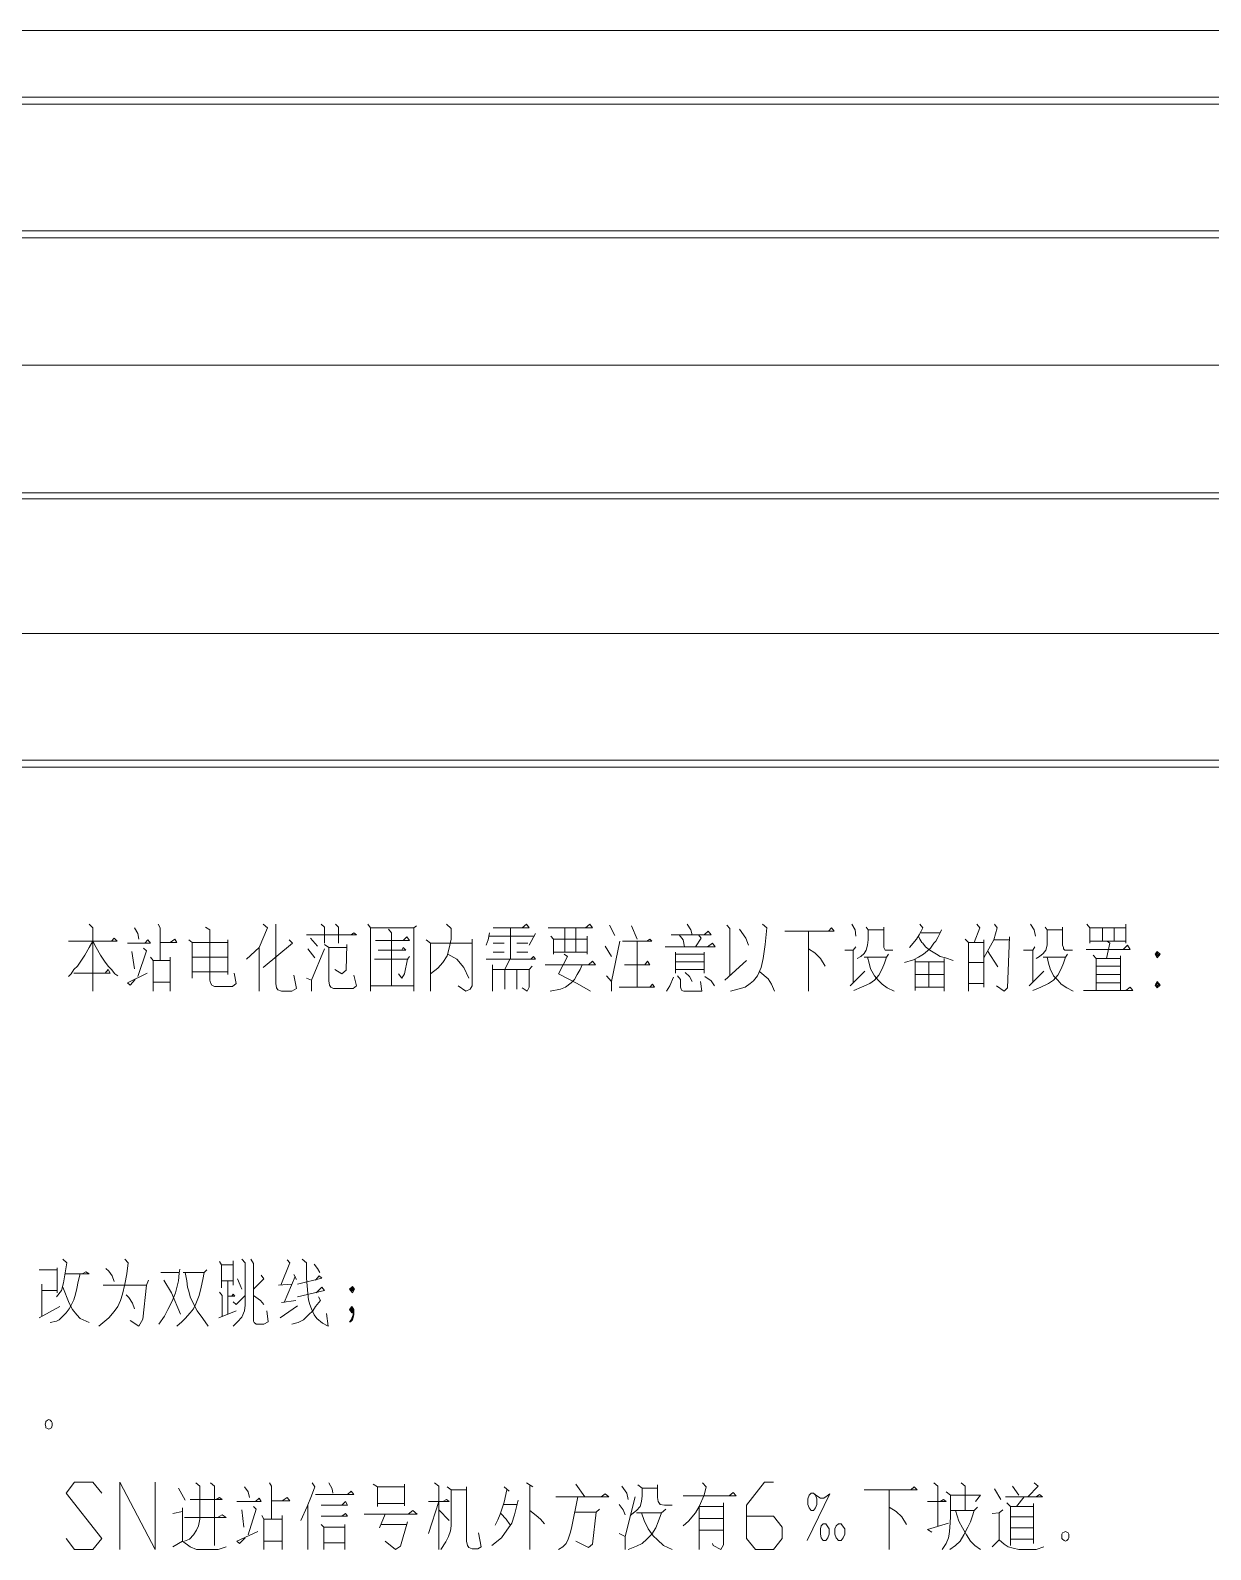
# Model space of a CAD drawing. Header units: millimetres. Extents: x 18 to 1853, y 466 to 763.
# Drawn here: x 1611.3 to 1699.4, y 649.8 to 763.2 of the extents above; entities that cross this region are included whole.
import ezdxf

# ---------------------------------------------------------------- set-up
doc = ezdxf.new("R2010")
doc.units = ezdxf.units.MM
doc.header["$MEASUREMENT"] = 0
doc.layers.add('1', color=7, linetype='Continuous')
doc.layers.add('D0', color=7, linetype='Continuous')

msp = doc.modelspace()

# ---------------------------------------------------------------- linework, layer by layer
at = {"color": 255, "linetype": 'Continuous', "lineweight": 0}
msp.add_line((1852.6, 763.16), (18.35, 763.16), dxfattribs=at)
for points in [[(65.33, 738.16), (1837.58, 738.16), (65.33, 738.16)], [(65.33, 718.15), (1837.58, 718.15), (65.33, 718.15)], [(1615.66, 696.43), (1615.92, 696.17), (1615.92, 691.44)], [(1620.8, 696.43), (1620.96, 696.17), (1620.96, 693.72)], [(1628.65, 696.43), (1628.96, 696.17), (1628.34, 694.71), (1627.4, 693.83)], [(1629.58, 696.43), (1629.58, 692.01), (1629.64, 691.7), (1629.74, 691.54), (1630, 691.44), (1630.78, 691.44), (1631.14, 691.64), (1630.94, 692.63)], [(1632.96, 696.43), (1633.22, 696.22), (1633.22, 695.02)], [(1634.05, 696.43), (1634.26, 696.22), (1634.26, 695.02)], [(1636.45, 696.43), (1636.65, 696.17), (1636.65, 691.44)], [(1639.88, 691.44), (1639.88, 696.17), (1640.08, 696.32)], [(1642.32, 696.43), (1642.68, 696.11), (1642.68, 695.33), (1642.53, 694.66), (1642.37, 694.09), (1642.06, 693.57), (1641.69, 693.15), (1641.12, 692.74)], [(1645.8, 696.17), (1648.5, 696.17), (1648.29, 696.43), (1647.98, 696.17)], [(1649.91, 696.17), (1653.23, 696.17), (1653.02, 696.43), (1652.71, 696.17)], [(1654.48, 696.37), (1654.9, 695.59)], [(1656.14, 696.32), (1656.56, 695.33)], [(1660.3, 696.43), (1660.56, 696.01), (1660.66, 695.65)], [(1663.26, 696.37), (1663.47, 696.11), (1663.47, 692.58)], [(1665.91, 696.43), (1666.23, 696.17), (1666.12, 694.92), (1665.97, 693.88), (1665.81, 693.2), (1665.55, 692.58), (1665.24, 692.22), (1664.98, 692.01), (1664.61, 691.75), (1663.52, 691.44)], [(1672.57, 696.43), (1672.83, 696.01), (1672.88, 695.54)], [(1677.66, 696.43), (1677.87, 696.17), (1677.76, 695.91), (1677.61, 695.65), (1677.4, 695.33), (1676.88, 694.71)], [(1681.92, 696.43), (1682.13, 696.17), (1681.71, 695.07)], [(1683.22, 696.43), (1683.43, 696.17), (1683.17, 695.28), (1682.44, 693.93)], [(1685.92, 696.43), (1686.18, 696.01), (1686.29, 695.54)], [(1690.13, 696.43), (1690.34, 696.17), (1690.34, 695.02)], [(1693.04, 695.02), (1693.04, 696.43)], [(1614.1, 695.18), (1617.74, 695.18), (1617.53, 695.39), (1617.32, 695.18)], [(1615.92, 695.18), (1615.66, 694.71), (1615.34, 694.14), (1615.03, 693.67), (1614.77, 693.31), (1614.51, 693.05), (1614.31, 692.74), (1614.1, 692.53)], [(1615.92, 695.18), (1616.18, 694.71), (1616.49, 694.14), (1616.8, 693.67), (1617.06, 693.31), (1617.32, 693.05), (1617.58, 692.74), (1617.79, 692.58)], [(1618.51, 695.02), (1620.23, 695.02), (1620.02, 695.28), (1619.81, 695.02)], [(1619.03, 696.17), (1619.29, 695.75), (1619.35, 695.33)], [(1620.96, 695.07), (1622.2, 695.07), (1622.05, 695.33), (1621.69, 695.07)], [(1623.09, 695.28), (1623.35, 695.07), (1623.35, 692.42)], [(1624.34, 696.22), (1624.65, 696.01), (1624.65, 692.27), (1624.7, 692.06), (1624.8, 691.9), (1625.01, 691.8), (1626.36, 691.8), (1626.62, 692.01), (1626.47, 692.79)], [(1626, 695.28), (1626, 692.68)], [(1630.57, 695.28), (1630.83, 695.02), (1628.65, 693.2)], [(1631.87, 695.65), (1635.61, 695.65), (1635.41, 695.8), (1635.2, 695.65)], [(1632.18, 695.39), (1632.7, 694.81)], [(1639.88, 696.17), (1636.65, 696.17)], [(1637.02, 695.23), (1639.56, 695.23), (1639.36, 695.49), (1639.1, 695.23)], [(1638, 696.06), (1638.21, 695.8), (1638.21, 691.9)], [(1640.81, 695.28), (1641.12, 695.02), (1641.12, 691.44)], [(1644.24, 695.33), (1644.24, 691.85), (1644.09, 691.59), (1643.77, 691.44), (1643.2, 691.85)], [(1645.54, 695.8), (1645.44, 695.28), (1645.28, 694.87)], [(1645.49, 695.54), (1648.87, 695.54)], [(1647.1, 696.17), (1647.1, 693.88)], [(1648.97, 695.75), (1648.5, 694.87)], [(1650.11, 695.54), (1650.32, 695.33), (1650.32, 694.19)], [(1652.82, 695.33), (1650.32, 695.33)], [(1651.15, 696.17), (1651.15, 694.35)], [(1651.98, 694.35), (1651.98, 696.17)], [(1652.82, 694.19), (1652.82, 695.54)], [(1654.64, 692.16), (1655.26, 695.18)], [(1655.47, 695.18), (1657.65, 695.18), (1657.49, 695.33), (1657.29, 695.18)], [(1656.56, 695.18), (1656.56, 691.75)], [(1659.1, 695.65), (1662.07, 695.65), (1661.86, 695.91), (1661.55, 695.65)], [(1659.68, 695.65), (1659.99, 695.28), (1660.09, 694.76)], [(1661.13, 695.65), (1661.34, 695.39), (1660.92, 694.76)], [(1664.2, 696.06), (1664.67, 695.39), (1664.87, 694.87)], [(1667.58, 695.91), (1671.27, 695.91), (1671.06, 696.17), (1670.85, 695.91)], [(1669.34, 695.91), (1669.34, 691.44)], [(1673.66, 696.22), (1673.81, 696.01), (1673.81, 695.28), (1673.76, 694.87), (1673.66, 694.5), (1673.5, 694.24), (1673.24, 694.04), (1672.98, 693.88)], [(1673.81, 696.01), (1674.96, 696.01)], [(1674.96, 696.22), (1674.96, 694.87), (1674.96, 694.71), (1675.01, 694.61), (1675.06, 694.5), (1675.63, 694.5)], [(1679.27, 696.01), (1679.17, 695.8), (1679.01, 695.44), (1678.85, 695.18), (1678.7, 695.02), (1678.44, 694.66), (1678.23, 694.45), (1677.92, 694.19), (1677.56, 693.98), (1677.19, 693.78), (1676.52, 693.57)], [(1677.56, 695.54), (1677.66, 695.33), (1677.81, 695.07), (1677.87, 695.02), (1678.07, 694.76), (1678.39, 694.5), (1678.65, 694.35), (1678.91, 694.19), (1679.17, 694.04), (1679.58, 693.93), (1680.15, 693.72)], [(1677.76, 695.8), (1679.17, 695.8)], [(1681.04, 695.33), (1681.3, 695.07), (1681.3, 691.44)], [(1682.44, 695.28), (1682.44, 691.75)], [(1683.17, 695.28), (1684.36, 695.28)], [(1684.36, 695.49), (1684.21, 691.7), (1683.95, 691.44), (1683.38, 691.85)], [(1687.01, 696.22), (1687.17, 696.01), (1687.17, 695.28), (1687.17, 694.87), (1687.07, 694.5), (1686.86, 694.24), (1686.6, 694.04), (1686.34, 693.88)], [(1687.17, 696.01), (1688.31, 696.01)], [(1688.31, 696.22), (1688.31, 694.87), (1688.37, 694.71), (1688.37, 694.61), (1688.47, 694.5), (1689.04, 694.5)], [(1693.04, 696.17), (1690.34, 696.17)], [(1693.04, 695.18), (1690.34, 695.18)], [(1691.28, 696.17), (1691.28, 695.18)], [(1691.64, 695.18), (1691.85, 695.02), (1691.59, 693.88)], [(1692.16, 696.17), (1692.16, 695.18)], [(1618.83, 694.4), (1619.03, 693.1)], [(1619.71, 694.66), (1619.92, 694.45), (1619.29, 692.53)], [(1623.35, 695.07), (1626, 695.07)], [(1628.34, 694.71), (1628.34, 691.44)], [(1631.98, 694.61), (1632.5, 693.93)], [(1632.24, 692.27), (1633.22, 694.61)], [(1633.22, 694.92), (1633.53, 694.71), (1634.89, 694.71)], [(1633.53, 694.71), (1633.53, 692.22), (1633.59, 691.9), (1633.69, 691.75), (1633.9, 691.64), (1635.35, 691.64), (1635.61, 691.85), (1635.41, 692.63)], [(1634.89, 694.92), (1634.83, 693), (1634.52, 692.74), (1634, 693.05)], [(1637.22, 694.5), (1639.3, 694.5), (1639.1, 694.71), (1638.99, 694.5)], [(1639.56, 694.04), (1639.41, 693.83), (1639.2, 692.74), (1638.99, 692.42), (1638.73, 692.74)], [(1641.12, 695.02), (1644.24, 695.02)], [(1642.42, 694.19), (1643.1, 693.83), (1643.62, 693.2), (1643.98, 692.42)], [(1645.28, 693.83), (1648.97, 693.83), (1648.81, 694.04), (1648.61, 693.83)], [(1645.8, 695.02), (1646.63, 695.02)], [(1645.8, 694.35), (1646.63, 694.35)], [(1647.57, 695.02), (1648.4, 695.02)], [(1647.57, 694.35), (1648.4, 694.35)], [(1650.32, 694.35), (1652.82, 694.35)], [(1651.1, 694.19), (1651.36, 694.04), (1650.69, 692.74), (1652.09, 692.01), (1653.08, 691.44)], [(1654.17, 694.81), (1654.64, 694.04)], [(1658.64, 694.76), (1662.38, 694.76), (1662.17, 695.02), (1661.81, 694.76)], [(1659.42, 694.35), (1659.42, 692.79)], [(1661.55, 694.19), (1659.42, 694.19)], [(1661.55, 692.79), (1661.55, 694.35)], [(1669.34, 694.61), (1669.81, 694.3), (1670.23, 693.88), (1670.59, 693.31)], [(1672.05, 694.5), (1672.67, 694.5)], [(1672.88, 694.76), (1672.67, 694.5), (1672.67, 692.11)], [(1675.32, 694.19), (1675.16, 693.98), (1675.01, 693.52), (1674.85, 693.1), (1674.59, 692.63), (1674.28, 692.27), (1673.92, 692.01), (1673.29, 691.75), (1672.72, 691.49)], [(1681.3, 695.07), (1682.44, 695.07)], [(1682.7, 694.45), (1683.48, 693.26)], [(1685.4, 694.5), (1686.08, 694.5)], [(1686.23, 694.76), (1686.08, 694.5), (1686.08, 692.11)], [(1688.68, 694.19), (1688.52, 693.98), (1688.37, 693.52), (1688.21, 693.1), (1687.95, 692.63), (1687.64, 692.27), (1687.27, 692.01), (1686.7, 691.75), (1686.08, 691.49)], [(1690.08, 694.55), (1693.35, 694.55), (1693.15, 694.87), (1692.83, 694.55)], [(1690.6, 694.14), (1690.81, 693.88), (1690.81, 691.49)], [(1692.63, 694.09), (1692.63, 691.49)], [(1695.23, 694.19), (1695.38, 694.4), (1695.59, 694.19), (1695.38, 693.93), (1695.23, 694.19)], [(1695.43, 694.35), (1695.28, 694.09)], [(1695.28, 694.24), (1695.43, 694.04)], [(1695.33, 694.35), (1695.54, 694.09)], [(1695.54, 694.24), (1695.33, 694.04)], [(1614.51, 692.79), (1617.22, 692.79), (1617.06, 693.05), (1616.85, 692.79)], [(1620.23, 693.98), (1620.44, 693.72), (1620.44, 691.44)], [(1621.69, 693.72), (1620.44, 693.72)], [(1621.69, 691.44), (1621.69, 693.98)], [(1623.35, 693.98), (1626, 693.98)], [(1636.96, 693.83), (1639.46, 693.83)], [(1645.75, 691.44), (1645.75, 693.41)], [(1645.75, 693.05), (1648.5, 693.05)], [(1647.05, 693.83), (1646.68, 693.05)], [(1646.68, 693.05), (1646.68, 691.59)], [(1647.57, 693.05), (1647.57, 691.59)], [(1648.71, 693.31), (1648.5, 693.05), (1648.5, 691.75), (1648.35, 691.44), (1647.98, 691.7)], [(1652.92, 693.41), (1653.23, 693.67), (1653.44, 693.41), (1649.7, 693.41)], [(1652.45, 693.41), (1652.3, 693.05), (1652.09, 692.68), (1651.88, 692.32), (1651.62, 692.06), (1651.21, 691.75), (1650.84, 691.59), (1650.06, 691.44)], [(1655.62, 693.41), (1657.49, 693.41), (1657.34, 693.67), (1657.13, 693.41)], [(1659.42, 693.62), (1661.55, 693.62)], [(1659.42, 693.05), (1661.55, 693.05)], [(1663.11, 692.27), (1664.72, 693.72)], [(1672.46, 691.85), (1673.55, 692.94)], [(1673.5, 693.98), (1675.16, 693.98)], [(1673.76, 693.98), (1673.87, 693.52), (1673.97, 693.1), (1674.28, 692.58), (1674.54, 692.27), (1674.85, 691.96), (1675.22, 691.7), (1675.74, 691.44)], [(1677.3, 693.83), (1677.3, 691.49)], [(1677.3, 693.62), (1679.48, 693.62)], [(1678.33, 693.62), (1678.33, 691.75)], [(1679.48, 693.88), (1679.48, 691.44)], [(1681.3, 693.57), (1682.44, 693.57)], [(1685.82, 691.85), (1686.91, 692.94)], [(1686.86, 693.98), (1688.52, 693.98)], [(1687.17, 693.98), (1687.27, 693.52), (1687.38, 693.1), (1687.64, 692.58), (1687.95, 692.27), (1688.21, 691.96), (1688.63, 691.7), (1689.09, 691.44)], [(1690.81, 693.88), (1692.63, 693.88)], [(1690.81, 693.31), (1692.63, 693.31)], [(1619.09, 692.32), (1618.72, 691.9), (1618.51, 692.06), (1619.97, 692.79)], [(1620.44, 692.11), (1621.69, 692.11)], [(1623.35, 692.89), (1626, 692.89)], [(1631.87, 692.42), (1632.24, 692.27), (1632.24, 691.44)], [(1636.65, 691.85), (1639.88, 691.85)], [(1654.64, 691.44), (1654.64, 692.16), (1654.27, 692.58)], [(1655.21, 691.75), (1657.86, 691.75), (1657.7, 691.96), (1657.49, 691.75)], [(1659.26, 692.48), (1659, 691.85), (1658.74, 691.44)], [(1659.57, 692.58), (1659.78, 692.32), (1659.78, 691.75), (1659.83, 691.59), (1659.88, 691.49), (1660.04, 691.44), (1661.39, 691.44), (1661.29, 692.16)], [(1660.14, 692.84), (1660.46, 692.53), (1660.66, 692.16)], [(1661.6, 692.53), (1662.07, 692.22), (1662.33, 691.85)], [(1665.71, 692.89), (1666.33, 692.37), (1666.59, 691.96), (1666.8, 691.44)], [(1677.3, 692.68), (1679.48, 692.68)], [(1681.3, 692.01), (1682.44, 692.01)], [(1690.81, 692.68), (1692.63, 692.68)], [(1690.81, 692.06), (1692.63, 692.06)], [(1695.23, 691.9), (1695.38, 692.16), (1695.59, 691.9), (1695.38, 691.7), (1695.23, 691.9)], [(1695.43, 692.11), (1695.28, 691.85)], [(1695.28, 692.01), (1695.43, 691.75)], [(1695.33, 692.11), (1695.54, 691.85)], [(1695.54, 692.01), (1695.33, 691.75)], [(1677.3, 691.75), (1679.48, 691.75)], [(1689.87, 691.49), (1693.56, 691.49), (1693.35, 691.75), (1693.04, 691.49)], [(1613.68, 671.43), (1613.99, 671.17), (1613.73, 669.66), (1613.58, 669.09), (1613.21, 668.62)], [(1618.31, 671.43), (1618.57, 671.17), (1618.46, 670.34), (1618.31, 669.56), (1618.15, 668.83), (1618, 668.36), (1617.79, 667.89), (1617.53, 667.53), (1617.11, 667.06), (1616.38, 666.44)], [(1627.04, 671.43), (1627.3, 671.17), (1627.3, 668), (1627.25, 667.58), (1627.04, 667.11), (1626.73, 666.75), (1626.41, 666.44)], [(1627.71, 671.43), (1627.92, 671.12), (1627.92, 667.01), (1627.92, 666.8), (1627.97, 666.7), (1628.13, 666.59), (1628.7, 666.59), (1629.01, 666.75), (1628.91, 667.58)], [(1630.42, 671.38), (1630.62, 671.17), (1629.95, 669.5)], [(1631.56, 671.43), (1631.87, 671.17), (1631.87, 670.02), (1631.98, 668.88), (1632.03, 668.41), (1632.13, 668.05), (1632.24, 667.74), (1632.44, 667.27), (1632.65, 667.01), (1633.07, 666.65), (1633.48, 666.44), (1633.38, 667.37)], [(1611.91, 670.65), (1613.27, 670.65)], [(1614.98, 670.34), (1614.82, 669.76), (1614.72, 669.24), (1614.62, 668.83), (1614.51, 668.41), (1614.31, 668), (1614.15, 667.74), (1613.94, 667.43), (1613.73, 667.22), (1613.42, 666.91), (1613.21, 666.8), (1612.75, 666.7)], [(1613.27, 670.8), (1613.27, 668.93)], [(1613.89, 670.34), (1615.66, 670.34), (1615.4, 670.49), (1615.14, 670.34)], [(1616.9, 670.75), (1617.11, 670.54), (1617.37, 670.18), (1617.53, 669.76)], [(1622.41, 670.7), (1622.36, 670.39), (1622.31, 669.82), (1622.1, 668.93), (1621.84, 668.31), (1621.53, 667.69), (1621.27, 667.17), (1620.85, 666.59)], [(1621.01, 670.44), (1622.36, 670.44)], [(1624.44, 670.65), (1624.23, 670.44), (1624.13, 669.92), (1624.02, 669.35), (1623.87, 668.72), (1623.61, 668.1), (1623.45, 667.74), (1623.19, 667.43), (1622.83, 667.01), (1622.57, 666.75), (1622.2, 666.44)], [(1622.67, 670.44), (1624.23, 670.44)], [(1622.83, 670.44), (1622.93, 669.82), (1622.98, 669.35), (1623.09, 669.04), (1623.19, 668.62), (1623.4, 668.21), (1623.71, 667.58), (1624.13, 667.01), (1624.54, 666.44)], [(1625.38, 671.27), (1625.53, 671.01), (1625.53, 669.3)], [(1626.41, 671.01), (1625.53, 671.01)], [(1626.41, 669.5), (1626.41, 671.32)], [(1628.49, 670.23), (1628.7, 669.97), (1627.92, 669.19)], [(1630.94, 670.28), (1631.14, 669.92)], [(1632.44, 671.06), (1632.7, 670.75), (1632.86, 670.44)], [(1612.12, 669.56), (1612.12, 667.17)], [(1612.12, 669.09), (1613.27, 669.09)], [(1613.68, 669.35), (1614.15, 668.15), (1614.41, 667.69), (1614.72, 667.27), (1614.98, 667.01), (1615.66, 666.7)], [(1616.7, 669.5), (1619.92, 669.5)], [(1620.07, 669.87), (1619.92, 669.5), (1619.66, 666.96), (1619.35, 666.44), (1618.72, 666.85)], [(1621.22, 669.87), (1621.79, 668.93), (1622.46, 667.32)], [(1625.53, 669.82), (1626.41, 669.82)], [(1626, 669.82), (1626, 667.32)], [(1626.73, 669.97), (1626.93, 669.5), (1627.04, 669.19)], [(1629.79, 669.5), (1630.78, 669.56)], [(1631.04, 670.13), (1630.21, 668.21)], [(1631.2, 669.56), (1633.01, 670.02), (1632.81, 670.18), (1632.55, 669.87)], [(1631.2, 668.62), (1633.22, 669.09), (1633.01, 669.35), (1632.6, 668.93)], [(1635.09, 669.19), (1635.3, 669.4), (1635.46, 669.19), (1635.3, 668.93), (1635.09, 669.19)], [(1635.35, 669.35), (1635.15, 669.09)], [(1635.15, 669.24), (1635.35, 669.04)], [(1635.2, 669.35), (1635.41, 669.09)], [(1635.41, 669.24), (1635.2, 669.04)], [(1618.41, 668.78), (1618.62, 668.57), (1618.88, 668.15), (1619.03, 667.74)], [(1625.38, 668.98), (1625.58, 668.72), (1625.58, 667.17)], [(1626, 668.67), (1626.52, 668.67), (1626.41, 668.83), (1626.31, 668.67)], [(1626.41, 668.26), (1626.62, 668.05), (1627.3, 668.72)], [(1627.92, 668.72), (1628.44, 668.36), (1628.7, 668.05)], [(1629.9, 667.06), (1631.2, 667.95)], [(1630, 668.21), (1631.09, 668.36)], [(1632.76, 668.62), (1632.91, 668.36), (1632.55, 667.89), (1632.34, 667.58), (1632.03, 667.27), (1631.66, 666.91), (1631.25, 666.7), (1630.78, 666.59)], [(1611.91, 667.06), (1613.47, 667.89)], [(1625.32, 667.06), (1626.62, 667.58)], [(1635.09, 667.69), (1635.25, 667.89), (1635.41, 667.69), (1635.25, 667.43), (1635.09, 667.69)], [(1635.41, 667.69), (1635.41, 667.27), (1635.3, 666.91), (1635.15, 666.75), (1635.09, 666.75), (1635.2, 666.91), (1635.35, 667.27), (1635.35, 667.58)], [(1635.3, 667.84), (1635.15, 667.58)], [(1635.15, 667.74), (1635.3, 667.53)], [(1635.41, 667.58), (1635.41, 667.27), (1635.25, 666.91), (1635.15, 666.75)], [(1635.2, 667.84), (1635.35, 667.58)], [(1635.35, 667.74), (1635.2, 667.53)], [(1612.38, 659.11), (1612.43, 658.95), (1612.43, 658.85), (1612.54, 658.8), (1612.64, 658.75), (1612.75, 658.8), (1612.85, 658.85), (1612.9, 659.01), (1612.9, 659.11), (1612.9, 659.21), (1612.85, 659.32), (1612.75, 659.42), (1612.64, 659.47), (1612.54, 659.42), (1612.43, 659.32), (1612.43, 659.27), (1612.38, 659.11)]]:
    msp.add_lwpolyline(points, dxfattribs=at)
at = {"layer": '1', "color": 10, "linetype": 'Continuous', "lineweight": 0}
for p, q in [((1847.61, 758.17), (43.34, 758.17)), ((1847.09, 757.65), (43.86, 757.65))]:
    msp.add_line(p, q, dxfattribs=at)
for points in [[(45.32, 708.17), (1837.58, 708.17), (1837.58, 748.19), (45.32, 748.19), (45.32, 708.17)], [(45.84, 708.69), (1837.11, 708.69), (1837.11, 747.67), (45.84, 747.67), (45.84, 708.69)], [(55.35, 728.18), (1837.58, 728.18), (1837.58, 728.65), (55.35, 728.65), (55.35, 728.18)]]:
    msp.add_lwpolyline(points, dxfattribs=at)
at = {"layer": 'D0', "color": 255, "linetype": 'Continuous', "lineweight": 0}
for points in [[(1613.94, 650.59), (1614.56, 649.76), (1615.92, 649.76), (1616.59, 650.59), (1613.94, 653.96), (1614.56, 654.8), (1615.92, 654.8), (1616.59, 653.96)], [(1617.94, 649.76), (1617.94, 654.8), (1620.59, 649.76), (1620.59, 654.8)], [(1623.61, 654.74), (1623.92, 654.48), (1623.92, 652.04), (1623.82, 651.52), (1623.66, 651.21), (1623.45, 650.85), (1623.14, 650.53), (1622.78, 650.38)], [(1624.7, 654.74), (1625.01, 654.48), (1625.01, 650.07)], [(1627.25, 654.43), (1627.51, 654.07), (1627.61, 653.65)], [(1629.12, 654.74), (1629.27, 654.48), (1629.27, 652.04)], [(1632.29, 654.74), (1632.5, 654.43), (1632.24, 653.76), (1631.92, 652.98), (1631.46, 651.94)], [(1633.53, 654.74), (1633.79, 654.28), (1633.85, 653.96)], [(1636.86, 654.64), (1637.17, 654.43), (1637.17, 652.98)], [(1637.17, 654.43), (1639.2, 654.43)], [(1639.2, 654.64), (1639.2, 653.03)], [(1641.43, 654.74), (1641.75, 654.48), (1641.75, 649.76)], [(1642.37, 654.43), (1642.68, 654.22), (1642.68, 652.09), (1642.68, 651.52), (1642.63, 651.16), (1642.47, 650.74), (1642.27, 650.33), (1641.9, 649.76)], [(1643.83, 654.43), (1643.83, 650.38), (1643.88, 650.07), (1643.98, 649.91), (1644.24, 649.81), (1644.66, 649.81), (1644.92, 649.96), (1644.71, 651)], [(1646.63, 654.43), (1647, 654.12)], [(1648.29, 654.74), (1648.76, 654.43)], [(1648.55, 654.59), (1648.55, 649.76)], [(1651.98, 654.64), (1652.66, 653.7)], [(1655.41, 654.48), (1655.78, 653.96), (1655.88, 653.5)], [(1656.61, 654.59), (1656.92, 654.33), (1656.92, 653.76), (1656.87, 653.34), (1656.77, 652.98), (1656.51, 652.67), (1656.04, 652.3)], [(1658.07, 654.59), (1658.07, 653.65), (1658.12, 653.34), (1658.27, 653.13), (1658.59, 653.08), (1659.16, 653.08)], [(1661.44, 654.74), (1661.7, 654.43), (1661.55, 653.81), (1661.18, 652.98), (1660.92, 652.51), (1660.4, 651.89), (1659.99, 651.52)], [(1664.72, 652.25), (1666.74, 652.25), (1667.37, 651.42), (1667.37, 650.59), (1666.74, 649.76), (1665.39, 649.76), (1664.72, 650.59), (1664.72, 653.08), (1666.07, 654.8), (1666.74, 654.8)], [(1673.5, 654.22), (1677.45, 654.22), (1677.24, 654.43), (1676.98, 654.22)], [(1678.7, 654.74), (1679.01, 654.48), (1679.01, 651.52)], [(1680.73, 654.74), (1681.04, 654.48), (1681.04, 652.67)], [(1684.57, 654.48), (1685.04, 653.81)], [(1686.18, 654.74), (1686.49, 654.48), (1685.71, 653.7)], [(1622.31, 654.33), (1622.83, 653.45)], [(1623.19, 653.5), (1625.58, 653.5), (1625.38, 653.65), (1625.12, 653.5)], [(1626.67, 653.34), (1628.49, 653.34), (1628.34, 653.6), (1628.08, 653.34)], [(1629.27, 653.39), (1630.62, 653.39), (1630.42, 653.65), (1630.05, 653.39)], [(1632.55, 653.86), (1635.41, 653.86), (1635.2, 654.12), (1634.94, 653.86)], [(1632.96, 653.08), (1634.94, 653.08), (1634.78, 653.34), (1634.52, 653.08)], [(1640.97, 653.34), (1642.53, 653.34), (1642.32, 653.5), (1642.06, 653.34)], [(1641.75, 653.34), (1640.97, 650.95)], [(1642.68, 654.22), (1643.83, 654.22)], [(1647.67, 653.45), (1647.41, 652.35), (1647.2, 651.73), (1646.84, 651.21), (1646.42, 650.64), (1645.7, 650.07)], [(1646.84, 654.22), (1646.63, 653.29), (1646.32, 652.41), (1646.16, 651.99), (1645.96, 651.57)], [(1650.48, 653.7), (1654.43, 653.7), (1654.17, 653.91), (1653.86, 653.7)], [(1652.14, 653.7), (1651.67, 651.47), (1651.57, 651.05), (1651.41, 650.53), (1651.26, 650.22), (1651, 649.96), (1650.69, 649.76)], [(1655.67, 650.74), (1656.4, 653.7)], [(1656.92, 654.33), (1658.07, 654.33)], [(1659.99, 653.76), (1663.94, 653.76), (1663.73, 654.02), (1663.42, 653.76)], [(1663, 653.24), (1663, 650.12), (1662.79, 649.76), (1662.22, 650.07), (1662.17, 650.22)], [(1669.24, 650.43), (1670.95, 653.91), (1670.75, 653.76), (1670.49, 653.6), (1670.23, 653.6), (1669.97, 653.76), (1669.71, 653.96), (1669.55, 653.96), (1669.4, 653.81), (1669.29, 653.55), (1669.29, 653.13), (1669.4, 652.87), (1669.55, 652.67), (1669.71, 652.67), (1669.86, 652.87), (1669.97, 653.13), (1669.97, 653.55), (1669.86, 653.81), (1669.71, 653.96)], [(1675.37, 654.22), (1675.37, 649.76)], [(1678.23, 653.34), (1679.63, 653.34), (1679.43, 653.5), (1679.17, 653.34)], [(1679.63, 654.07), (1679.95, 653.81), (1679.95, 652.2), (1679.89, 651.37), (1679.84, 650.9), (1679.79, 650.64), (1679.63, 650.22), (1679.32, 649.76)], [(1679.95, 653.81), (1682.18, 653.81), (1681.82, 653.34)], [(1683.22, 654.28), (1683.69, 653.5)], [(1684.05, 653.7), (1686.81, 653.7), (1686.6, 653.86), (1686.34, 653.7)], [(1684.16, 653.24), (1684.42, 652.98), (1684.42, 650.07)], [(1685.45, 653.7), (1684.88, 652.98)], [(1622.62, 652.87), (1622.62, 650.38), (1621.89, 649.96)], [(1621.89, 652.46), (1622.62, 652.61)], [(1622.78, 652.15), (1625.89, 652.15), (1625.58, 652.35), (1625.22, 652.15)], [(1627.04, 652.72), (1627.19, 651.42)], [(1627.92, 652.98), (1628.13, 652.77), (1627.51, 650.85)], [(1628.55, 652.3), (1628.7, 652.04), (1628.7, 649.76)], [(1630.05, 649.76), (1630.05, 652.3)], [(1631.98, 653.13), (1631.98, 649.76)], [(1632.96, 652.25), (1634.94, 652.25), (1634.78, 652.46), (1634.52, 652.25)], [(1636.19, 652.41), (1640.14, 652.41), (1639.82, 652.67), (1639.46, 652.41)], [(1637.17, 653.19), (1639.2, 653.19)], [(1637.74, 652.41), (1637.33, 651.37)], [(1641.75, 652.72), (1642.53, 651.94)], [(1646.37, 652.46), (1646.79, 652.04), (1647.05, 651.63)], [(1646.58, 653.13), (1647.57, 653.13)], [(1648.55, 652.67), (1649.02, 652.3), (1649.33, 652.04), (1649.65, 651.68)], [(1651.88, 652.56), (1653.49, 652.56)], [(1653.75, 652.77), (1653.49, 652.56), (1653.23, 650.17), (1652.92, 649.91), (1651.98, 650.38)], [(1655.21, 653.13), (1655.52, 652.72), (1655.67, 652.35)], [(1658.69, 652.77), (1658.38, 652.51), (1658.12, 651.83), (1657.96, 651.37), (1657.65, 650.9), (1657.29, 650.53), (1656.92, 650.22), (1656.51, 650.01), (1655.88, 649.76)], [(1656.51, 652.51), (1658.38, 652.51)], [(1656.87, 652.51), (1657.08, 651.94), (1657.39, 651.31), (1657.75, 650.79), (1658.07, 650.48), (1658.53, 650.07), (1659.16, 649.76)], [(1661.18, 652.98), (1663, 652.98)], [(1661.18, 649.76), (1661.18, 652.93)], [(1661.18, 652.09), (1663, 652.09)], [(1675.37, 652.93), (1675.89, 652.61), (1676.31, 652.2), (1676.67, 651.63)], [(1681.71, 652.67), (1681.56, 652.2), (1681.45, 651.83), (1681.25, 651.42), (1680.93, 650.85), (1680.67, 650.38), (1680.31, 650.07), (1679.89, 649.76)], [(1679.95, 652.67), (1681.71, 652.67), (1681.97, 652.93)], [(1680.31, 652.67), (1680.57, 651.89), (1680.83, 651.37), (1681.14, 650.85), (1681.45, 650.38), (1681.76, 650.07), (1682.18, 649.76)], [(1683.84, 652.72), (1683.58, 652.51), (1683.58, 650.48), (1683.06, 649.96)], [(1683.06, 652.46), (1683.58, 652.51)], [(1684.42, 652.98), (1686.13, 652.98)], [(1684.42, 652.2), (1686.13, 652.2)], [(1686.13, 653.19), (1686.13, 650.22)], [(1627.3, 650.64), (1626.88, 650.22), (1626.67, 650.38), (1628.23, 651.11)], [(1630.05, 652.04), (1628.7, 652.04)], [(1632.96, 651.63), (1633.17, 651.42), (1633.17, 649.76)], [(1634.73, 651.42), (1633.17, 651.42)], [(1634.73, 649.76), (1634.73, 651.63)], [(1637.43, 651.63), (1639.36, 651.63)], [(1639.41, 651.83), (1638.89, 650.01), (1638.52, 649.76), (1637.74, 650.38)], [(1655.67, 649.76), (1655.67, 650.74), (1655.21, 650.95)], [(1661.18, 651.21), (1663, 651.21)], [(1670.43, 650.43), (1670.28, 650.64), (1670.23, 650.9), (1670.23, 651.31), (1670.28, 651.52), (1670.43, 651.68), (1670.64, 651.68), (1670.75, 651.52), (1670.9, 651.31), (1670.9, 650.9), (1670.8, 650.64), (1670.64, 650.43), (1670.43, 650.43)], [(1671.58, 650.43), (1671.42, 650.64), (1671.32, 650.9), (1671.32, 651.31), (1671.42, 651.52), (1671.58, 651.68), (1671.79, 651.68), (1671.89, 651.52), (1672.05, 651.31), (1672.05, 650.9), (1671.94, 650.64), (1671.79, 650.43), (1671.58, 650.43)], [(1678.54, 651.05), (1678.23, 651.26), (1679.79, 651.73)], [(1684.42, 651.37), (1686.13, 651.37)], [(1688.26, 650.74), (1688.26, 650.59), (1688.31, 650.53), (1688.42, 650.43), (1688.52, 650.38), (1688.63, 650.43), (1688.73, 650.53), (1688.78, 650.64), (1688.78, 650.74), (1688.78, 650.9), (1688.73, 651), (1688.63, 651.05), (1688.52, 651.11), (1688.42, 651.05), (1688.31, 651), (1688.26, 650.9), (1688.26, 650.74)], [(1622.62, 650.38), (1623.19, 649.96), (1623.66, 649.76), (1625.27, 649.76), (1625.89, 649.96)], [(1628.7, 650.38), (1630.05, 650.38)], [(1633.17, 650.27), (1634.73, 650.27)], [(1683.58, 650.48), (1683.95, 650.17), (1684.26, 649.96), (1684.62, 649.86), (1685.04, 649.76), (1686.34, 649.76), (1686.91, 649.96)], [(1684.42, 650.53), (1686.13, 650.53)]]:
    msp.add_lwpolyline(points, dxfattribs=at)

doc.saveas('drawing.dxf')
